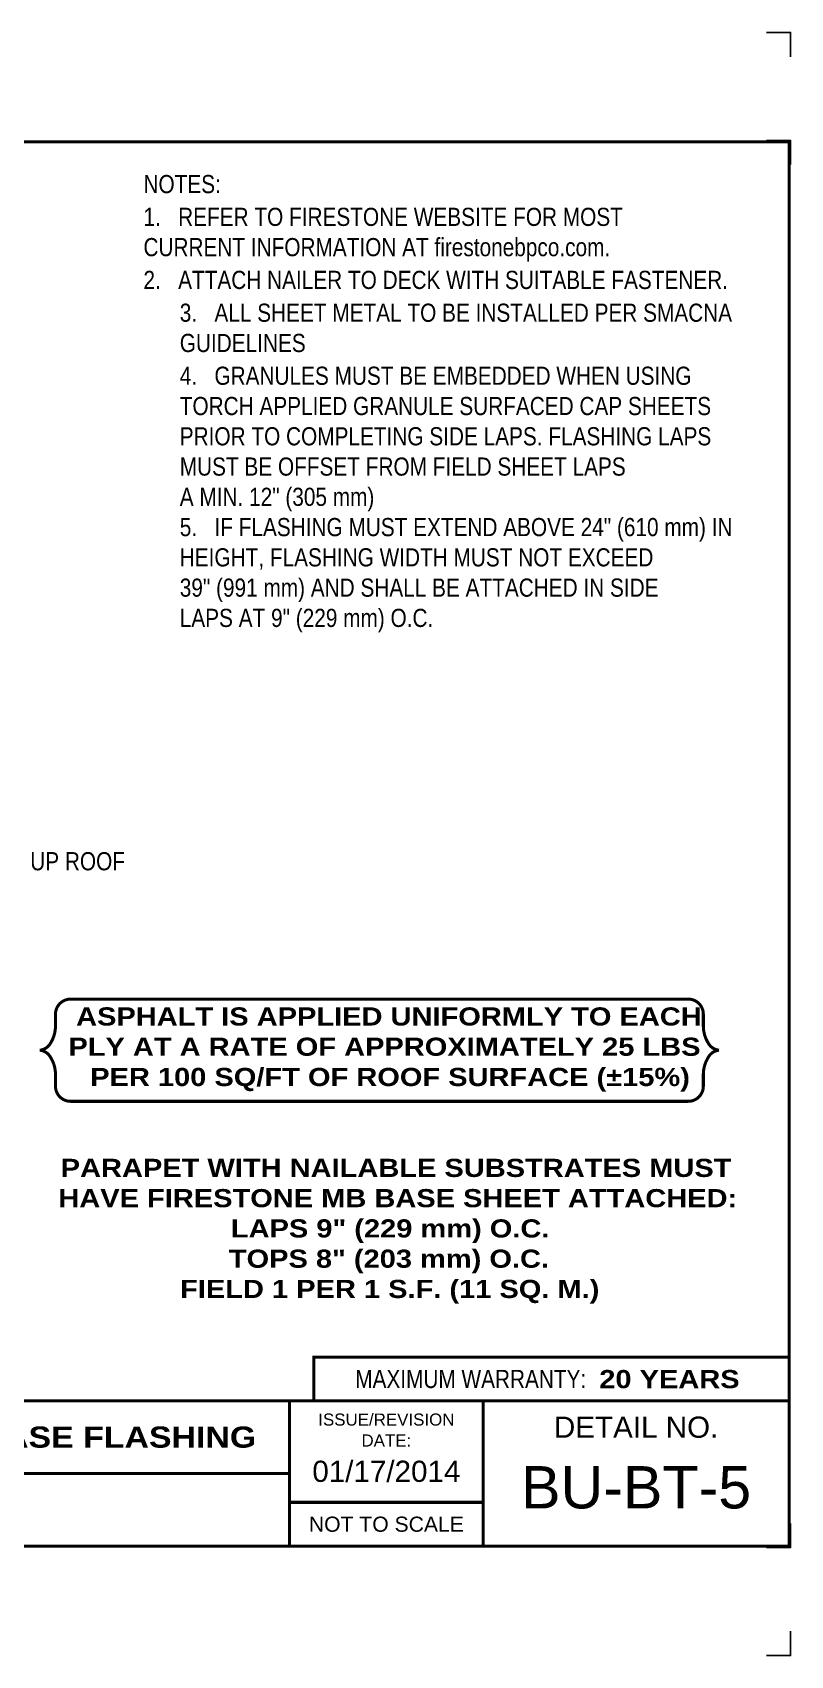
# Model space of a CAD drawing. Header units: inches. Extents: x -763.7 to -743.6, y -96.2 to -79.4.
# Drawn here: x -751.45 to -743.62, y -96.21 to -79.45 of the extents above; entities that cross this region are included whole.
import ezdxf
from ezdxf.enums import TextEntityAlignment as Align

# ---------------------------------------------------------------- set-up
doc = ezdxf.new("R2010")
doc.units = ezdxf.units.IN
doc.header["$MEASUREMENT"] = 0
doc.layers.get('0').update_dxf_attribs({"linetype": 'CONTINUOUS'})
doc.layers.get('DEFPOINTS').update_dxf_attribs({"linetype": 'CONTINUOUS'})
for name, color, linetype in [('FSBP-ANNO-LABEL', 7, 'CONTINUOUS'), ('FSBP-ANNO-NOTE', 7, 'CONTINUOUS'), ('FSBP-TTLB', 7, 'CONTINUOUS'), ('FSBP-TTLB-BORDER', 7, 'CONTINUOUS'), ('FSBP-TTLB-TEXT', 7, 'CONTINUOUS')]:
    doc.layers.add(name, color=color, linetype=linetype)
doc.styles.add('ARIAL', font='arial.ttf')
doc.styles.add('ARIAL_BOLD', font='')
doc.styles.add('ARIAL_NAR', font='ARIALN.TTF')
doc.styles.add('FSBP_ARIAL_NAR', font='ARIALN.TTF')
doc.styles.get('ARIAL_BOLD').set_extended_font_data('Arial Black')

# ---------------------------------------------------------------- blocks, each defined once
blk = doc.blocks.new('TTLB-ASPHALT_1')
blk.add_line((16.84110496735593, 0), (20, 0))
at = {"layer": 'DEFPOINTS', "linetype": 'Continuous', "ltscale": 1.75}
for points in [[(20.01562500000003, 13.88083333333333), (20.01562500000003, 14.13083333333333), (19.76562500000003, 14.13083333333333)], [(20.01562500000003, -2.380833333333342), (20.01562500000003, -2.630833333333342), (19.76562500000003, -2.630833333333342)]]:
    blk.add_lwpolyline(points, dxfattribs=at)
at = {"layer": 'DEFPOINTS', "color": 1}
for points in [[(20.015625, 12.765625), (20.015625, 13.015625), (19.765625, 13.015625)], [(20.015625, -1.265625), (20.015625, -1.515625), (19.765625, -1.515625)]]:
    blk.add_lwpolyline(points, dxfattribs=at)
at = {"layer": 'FSBP-TTLB', "const_width": 0.03125}
blk.add_lwpolyline([(15.09028770518938, 0), (20, 0), (20, 0.4512598240669945), (15.09028770518938, 0.4512598240669945)], close=True, dxfattribs=at)
for points in [[(0, 0), (0, -1.5), (20, -1.5), (20, 0), (0, 0)], [(14.84028770518938, 0), (14.84028770518938, -1.5)], [(16.84110496735593, 0), (16.84110496735593, -1.5)], [(20, 0), (20, -1.5)], [(4.825208527206769, -0.75), (14.84028770518938, -0.75)], [(14.84028770518938, -1.048740175933006), (16.84110496735593, -1.048740175933006)]]:
    blk.add_lwpolyline(points, dxfattribs=at)
at = {"layer": 'FSBP-TTLB-BORDER', "const_width": 0.03125}
blk.add_lwpolyline([(20, 0), (20, 13), (0, 13), (0, 0)], dxfattribs=at)
at = {"layer": 'FSBP-TTLB-TEXT', "style": 'ARIAL_NAR'}
blk.add_text('MAXIMUM WARRANTY:', height=0.1875, dxfattribs=at).set_placement((17.90516569312837, 0.2256299120335257), align=Align.MIDDLE_RIGHT)
at = {"layer": 'FSBP-TTLB-TEXT', "style": 'ARIAL_BOLD'}
blk.add_text('20 YEARS', height=0.1875, dxfattribs=at).set_placement((18.03987100774941, 0.2240244307510579), align=Align.MIDDLE_LEFT)
at = {"layer": 'FSBP-TTLB-TEXT', "style": 'ARIAL'}
for s, height, p in [('ISSUE/REVISION', 0.125, (15.84069633627263, -0.1938496373466023)), ('DETAIL NO.', 0.21875, (18.42055248367797, -0.2724398367368792)), ('DATE:', 0.125, (15.84069633627263, -0.409973105348854)), ('NOT TO SCALE', 0.15625, (15.84069633627263, -1.274370087966503))]:
    blk.add_text(s, height=height, dxfattribs=at).set_placement(p, align=Align.MIDDLE_CENTER)
at = {"layer": 'FSBP-TTLB-TEXT'}
for tag, height, style, p in [('DETAIL_DESCP_LINE_1', 0.21875, 'ARIAL_BOLD', (9.832748116198076, -0.375)), ('ISSUE_REV_DATE', 0.21875, 'ARIAL', (15.84069633627263, -0.7282559425942452)), ('DETAIL_NUMBER', 0.4375, 'ARIAL', (18.42055248367797, -0.8931630692489421))]:
    blk.add_attdef(tag, text='', height=height, dxfattribs=dict(at, style=style)).set_placement(p, align=Align.MIDDLE_CENTER)
at = {"layer": 'FSBP-TTLB-TEXT', "style": 'ARIAL'}
blk.add_attdef('ACCPT_SYSTEMS', text='', height=0.21875, dxfattribs=at).set_placement((11.49438170418193, -1.125), align=Align.MIDDLE_LEFT)

msp = doc.modelspace()

# ---------------------------------------------------------------- linework, layer by layer
at = {"layer": 'FSBP-ANNO-NOTE', "const_width": 0.03125}
msp.add_lwpolyline([(-751.2140672703995, -89.72016419621842), (-751.2140672703995, -89.58787816523561, -0.414213562373095), (-751.0578172703995, -89.43162816523561), (-744.6783121918146, -89.43162816523561, -0.414213562373095), (-744.5220621918146, -89.58787816523561), (-744.5220621918146, -89.72016419621842, 0.1409083258157955), (-744.4636145656272, -89.89830524632144, 0.2244532195272858), (-744.3595511479142, -89.95958628641826, 0.2244532195272858), (-744.4636145656272, -90.02086732651505, 0.1409083258157939), (-744.5220621918146, -90.19900837661807), (-744.5220621918146, -90.33129440760091, -0.414213562373095), (-744.6783121918146, -90.48754440760091), (-751.0578172703995, -90.48754440760091, -0.414213562373095), (-751.2140672703995, -90.33129440760091), (-751.2140672703995, -90.19900837661807, 0.1409083258157955), (-751.2725148965869, -90.02086732651505, 0.2244532195272858), (-751.3765783142999, -89.95958628641826, 0.2244532195272858), (-751.2725148965869, -89.89830524632144, 0.1409083258157939)], format="xyb", close=True, dxfattribs=at)
msp.add_lwpolyline([(-751.2140672703995, -89.72016419621842), (-751.2140672703995, -89.58787816523561, -0.414213562373095), (-751.0578172703995, -89.43162816523561), (-744.6783121918146, -89.43162816523561, -0.414213562373095), (-744.5220621918146, -89.58787816523561), (-744.5220621918146, -89.72016419621842, 0.1409083258157955), (-744.4636145656272, -89.89830524632144, 0.2244532195272858), (-744.3595511479142, -89.95958628641826, 0.2244532195272858), (-744.4636145656272, -90.02086732651505, 0.1409083258157939), (-744.5220621918146, -90.19900837661807), (-744.5220621918146, -90.33129440760091, -0.414213562373095), (-744.6783121918146, -90.48754440760091), (-751.0578172703995, -90.48754440760091, -0.414213562373095), (-751.2140672703995, -90.33129440760091), (-751.2140672703995, -90.19900837661807, 0.1409083258157955), (-751.2725148965869, -90.02086732651505, 0.2244532195272858), (-751.3765783142999, -89.95958628641826, 0.2244532195272858), (-751.2725148965869, -89.89830524632144, 0.1409083258157939)], format="xyb", close=True, dxfattribs=at)

# ---------------------------------------------------------------- block references
ref = msp.add_blockref('TTLB-ASPHALT_1', (-763.6369736728427, -93.58006991502182))
ref.add_attrib('DETAIL_DESCP_LINE_1', 'METAL PARAPET CAP (COPING) AND BASE FLASHING', dxfattribs={"layer": 'FSBP-TTLB-TEXT', "height": 0.21875, "style": 'ARIAL_BOLD'}).set_placement((-753.8042255566446, -93.95506991502182), align=Align.MIDDLE_CENTER)
ref.add_attrib('ISSUE_REV_DATE', '01/17/2014', dxfattribs={"layer": 'FSBP-TTLB-TEXT', "height": 0.21875, "style": 'ARIAL'}).set_placement((-747.7962773365701, -94.30832585761607), align=Align.MIDDLE_CENTER)
ref.add_attrib('DETAIL_NUMBER', 'BU-BT-5', dxfattribs={"layer": 'FSBP-TTLB-TEXT', "height": 0.4375, "style": 'ARIAL'}).set_placement((-745.2164211891647, -94.47323298427077), align=Align.MIDDLE_CENTER)

# ---------------------------------------------------------------- texts
at = {"layer": 'FSBP-ANNO-LABEL', "style": 'ARIAL_NAR'}
msp.add_text('FOUR PLY BUILT UP ROOF', height=0.1875, dxfattribs=at).set_placement((-753.2766868162647, -88.00793228181082), align=Align.MIDDLE_LEFT)
at = {"layer": 'FSBP-ANNO-NOTE', "char_height": 0.1875, "attachment_point": 1}
for s, width, heights, insert, style in [('NOTES:\\P{\\H0.083333x;\\P\\pi-0.375,l0.375;}1.   REFER TO FIRESTONE WEBSITE FOR MOST \\P\\pi0;CURRENT INFORMATION AT firestonebpco.com.\\P\\pl0;{\\H0.083333x;\\P}2.   ATTACH NAILER TO DECK WITH SUITABLE FASTENER.\\P\\pl0.375;{\\H0.083333x;\\P\\pi-0.375;}3.   ALL SHEET METAL TO BE INSTALLED PER SMACNA GUIDELINES\\P{\\H0.083333x;\\P}4.   GRANULES MUST BE EMBEDDED WHEN USING TORCH APPLIED GRANULE SURFACED CAP SHEETS PRIOR TO COMPLETING SIDE LAPS. FLASHING LAPS MUST BE OFFSET FROM FIELD SHEET LAPS \\P\\pi0;A MIN. 12" (305 mm){\\H0.083333x;  \\P\\pi-0.375;}5.   IF FLASHING MUST EXTEND ABOVE 24" (610 mm) IN HEIGHT, FLASHING WIDTH MUST NOT EXCEED \\P\\pi0;39" (991 mm) AND SHALL BE ATTACHED IN SIDE  \\PLAPS AT 9" (229 mm) O.C.', 6.458020089093907, [4.811916698864369], (-750.3053204172156, -80.92112185970109), 'FSBP_ARIAL_NAR'), ('\\pi-0.29537,l0.375;ASPHALT IS APPLIED UNIFORMLY TO EACH\\P\\pi0,l0;PLY AT A RATE OF APPROXIMATELY 25 LBS\\P\\pi-0.14981,l0.375;PER 100 SQ/FT OF ROOF SURFACE (±15%)', 6.46982238162866, [0.910907846000744], (-751.0806422612695, -89.51720592134552), 'ARIAL_BOLD'), ('\\pi-0.069682,l0.375;PARAPET WITH NAILABLE SUBSTRATES MUST\\P\\pi-0.094047;HAVE FIRESTONE MB BASE SHEET ATTACHED:\\P\\pi1.688;LAPS 9" (229 mm) O.C.\\P\\pi1.667;TOPS 8" (203 mm) O.C.\\P\\pi1.1636;FIELD 1 PER 1 S.F. (11 SQ. M.)', 7.126109068008986, [1.766460265560842], (-751.4654317175373, -91.08107068023673), 'ARIAL_BOLD')]:
    msp.add_mtext_dynamic_manual_height_columns(s, width=width, gutter_width=1.09375, heights=heights, dxfattribs=dict(at, insert=insert, style=style))

doc.saveas('drawing.dxf')
